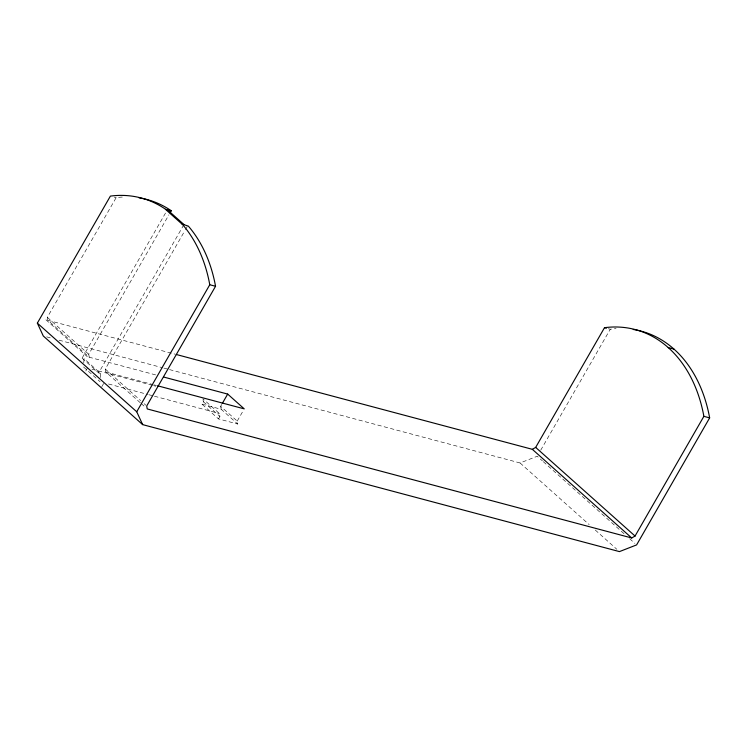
<?xml version="1.0" encoding="UTF-8"?>
<svg xmlns="http://www.w3.org/2000/svg" width="747" height="747" viewBox="0 0 747 747"><rect width="100%" height="100%" fill="white"/><g stroke="black" fill="none" stroke-linecap="round" stroke-linejoin="round"><path stroke-width="0.56" stroke-dasharray="3.73 2.8" d="M83.776 362.809L84.009 358.644L82.086 358.13L166.236 211.793M100.341 377.58L100.574 373.416L84.009 358.644M155.656 374.91L89.257 357.225L47.845 320.286L47.332 317.335L116.168 197.628A145.03 105.532 -75.1 0 1 123.124 197.012M89.257 357.225L88.744 354.274L168.915 214.837M85.802 370.951L87.483 368.019M82.086 358.13L98.651 372.912L183.958 224.548M140.324 402.782L105.822 371.997L105.299 369.046L184.901 230.618M185.48 229.609L187.226 226.584M101.797 386.703L104.048 382.8M221.738 404.426L220.664 406.312L237.229 421.084L237.742 424.035L218.516 418.918L201.951 404.146L203.361 401.699L203.016 399.729M218.516 418.918L219.917 416.471L219.403 413.521L202.839 398.749M237.229 421.084L243.709 409.804M540.707 450.208L610.271 329.231A145.03 105.532 -75.1 0 1 616.07 328.671M169.513 369.597L520.071 462.963L537.224 456.258L542.406 460.88M114.244 197.115L116.168 197.628M608.347 328.717L610.271 329.231M47.845 320.286L175.171 354.199M46.65 336.869L52.281 338.372M59.05 340.174L162.753 367.795M163.873 368.094L168.383 369.289M105.822 371.997L153.088 384.593M154.218 384.892L156.468 385.489M91.965 369.214L152.444 385.321M153.565 385.62L155.806 386.218M98.651 372.912L100.574 373.416M201.951 404.146L221.177 409.263L237.742 424.035M108.53 383.986L147.729 394.425M148.849 394.724L153.322 395.919M154.442 396.218L219.403 413.521M543.274 461.655L625.37 534.889M629.693 538.746L634.875 543.368M520.071 462.963L589.206 524.627M595.256 530.025L616.854 549.297M203.361 401.699L219.917 416.471M47.332 317.335L88.744 354.274M105.299 369.046L140.669 400.597M144.124 403.679L145.852 405.21M141.192 403.548L145.506 407.395M45.931 319.772L87.334 356.711M83.543 366.973L100.107 381.745M220.664 406.312L221.177 409.263"/><path stroke-width="1.12" d="M37.35 323.124L110.397 196.097A145.03 105.532 -75.1 0 1 164.863 208.786L182.595 224.604A145.03 105.532 -75.1 0 1 209.776 284.747L215.547 286.278L146.711 405.985L147.224 408.936L631.719 537.971L635.053 536.047L703.879 416.34L709.65 417.881L636.603 544.908L619.45 551.603L142.649 424.623L43.27 335.973L37.35 323.124L136.729 411.774L142.649 424.623M170.083 212.811L171.24 210.794L170.633 210.318A145.03 105.532 -75.1 0 0 139.091 197.862M136.729 411.774L209.776 284.747M222.279 403.492L227.686 394.089L244.25 408.87L157.589 385.788M176.301 354.498L532.34 449.32L535.674 447.397L604.5 327.69L606.424 328.204M165.47 209.263L171.24 210.794M668.238 347.588L674.009 349.12M182.035 224.035L188.365 226.136A145.03 105.532 -75.1 0 1 215.547 286.278M163.537 377.011L227.686 394.089M535.674 447.397L635.053 536.047M532.34 449.32L631.719 537.971M167.393 209.767L183.958 224.548M633.195 329.464A145.03 105.532 -75.1 0 1 709.65 417.881M604.5 327.69A145.03 105.532 -75.1 0 1 703.879 416.34"/></g></svg>
